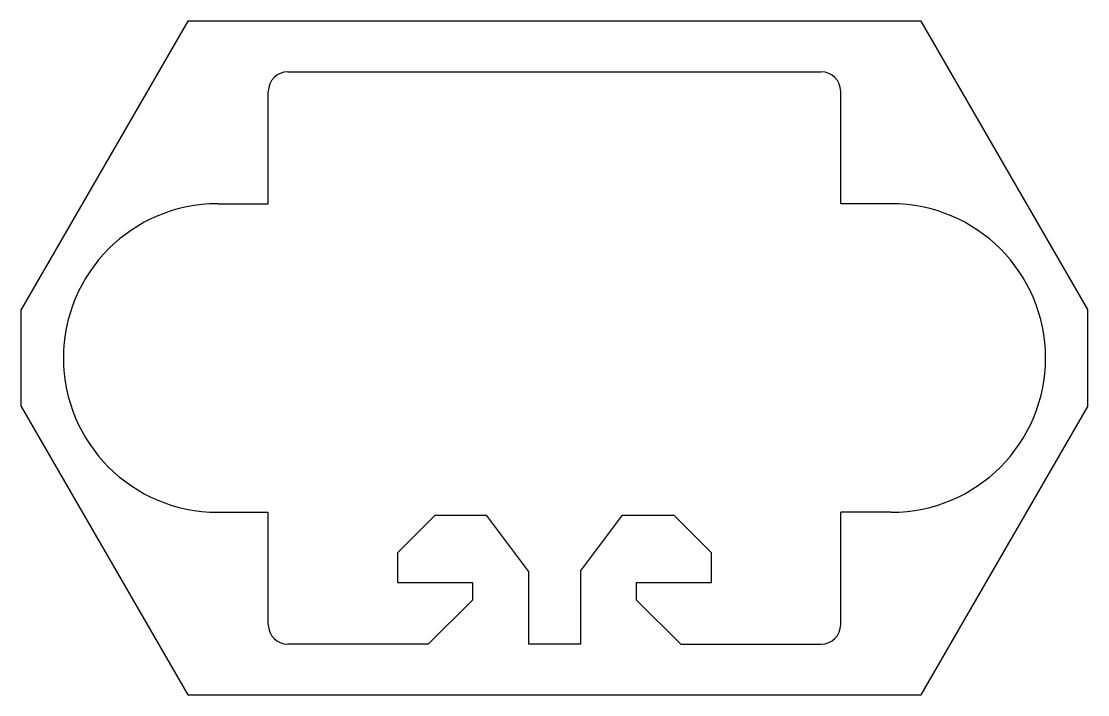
# Model space of a CAD drawing. Extents: x -19 to 19, y -12 to 12.
import ezdxf

# ---------------------------------------------------------------- set-up
doc = ezdxf.new("R2010")
doc.units = 0
doc.header["$MEASUREMENT"] = 0
doc.layers.get('0').update_dxf_attribs({"true_color": 0xffffff})

msp = doc.modelspace()

# ---------------------------------------------------------------- linework, layer by layer
for p, q in [((-13.072, 12), (-19, 1.732)), ((13.072, 12), (-13.072, 12)), ((19, 1.732), (13.072, 12)), ((-9.5, 10.2), (9.5, 10.2)), ((-10.2, 5.5), (-10.2, 9.5)), ((10.2, 5.5), (10.2, 9.5)), ((-12, 5.5), (-10.2, 5.5)), ((12, 5.5), (10.2, 5.5)), ((-19, -1.732), (-19, 1.732)), ((19, -1.732), (19, 1.732)), ((-19, -1.732), (-13.072, -12)), ((13.072, -12), (19, -1.732)), ((-12, -5.5), (-10.2, -5.5)), ((-10.2, -9.5), (-10.2, -5.5)), ((-4.256, -5.6), (-5.6, -6.944)), ((-4.256, -5.6), (-2.425, -5.6)), ((-0.925, -7.6), (-2.425, -5.6)), ((0.925, -7.6), (2.425, -5.6)), ((2.425, -5.6), (4.256, -5.6)), ((5.6, -6.944), (4.256, -5.6)), ((10.2, -9.5), (10.2, -5.5)), ((12, -5.5), (10.2, -5.5)), ((-5.6, -6.944), (-5.6, -8)), ((5.6, -8), (5.6, -6.944)), ((-0.925, -7.6), (-0.925, -10.2)), ((0.925, -7.6), (0.925, -10.2)), ((-5.6, -8), (-2.925, -8)), ((-2.925, -8), (-2.925, -8.628)), ((2.925, -8), (5.6, -8)), ((2.925, -8.628), (2.925, -8)), ((-2.925, -8.628), (-4.497, -10.2)), ((4.497, -10.2), (2.925, -8.628)), ((-4.497, -10.2), (-9.5, -10.2)), ((0.925, -10.2), (-0.925, -10.2)), ((4.497, -10.2), (9.5, -10.2)), ((-13.072, -12), (13.072, -12))]:
    msp.add_line(p, q)
for centre, radius, start, end in [((-9.5, 9.5), 0.7, 90, 180), ((9.5, 9.5), 0.7, 0, 90), ((-12, 0), 5.5, 90, 270), ((12, 0), 5.5, 270, 90), ((-9.5, -9.5), 0.7, 180, 270), ((9.5, -9.5), 0.7, 270, 0)]:
    msp.add_arc(centre, radius, start, end)

doc.saveas('drawing.dxf')
